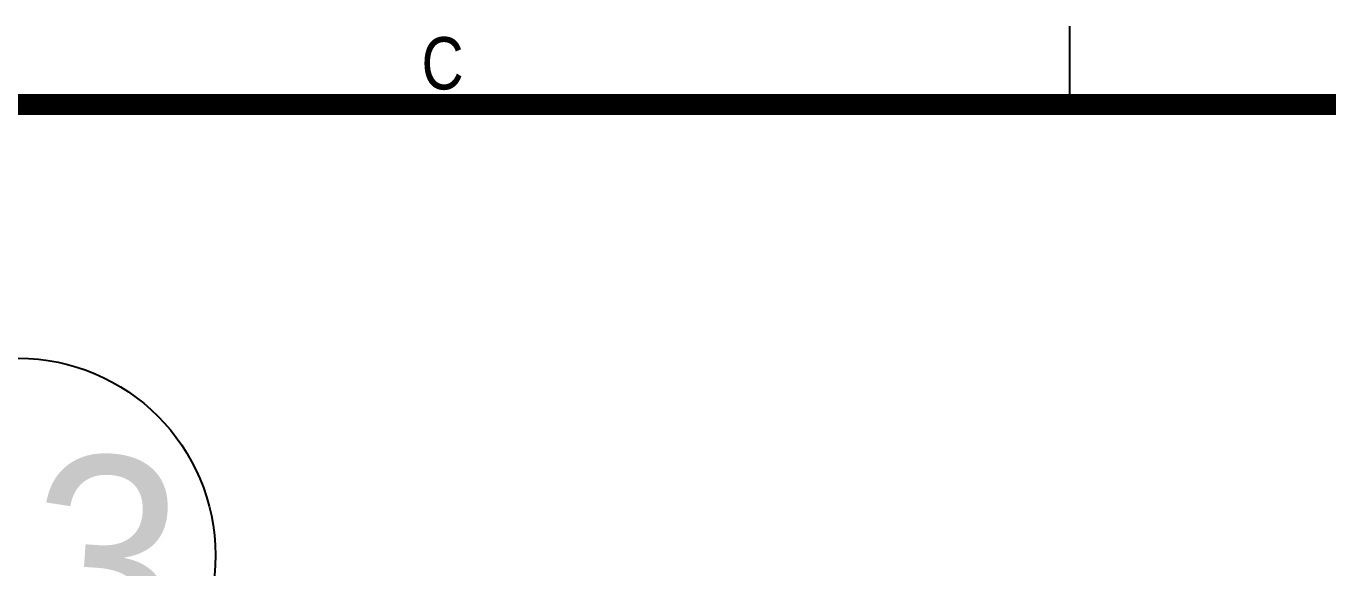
# Model space of a CAD drawing. Extents: x -425 to 6552, y -3049 to 3105.
# Drawn here: x -137 to -87.3, y -1571.09 to -1550.39 of the extents above; entities that cross this region are included whole.
import ezdxf

# ---------------------------------------------------------------- set-up
doc = ezdxf.new("R2010")
doc.units = 0
doc.layers.get('0').update_dxf_attribs({"linetype": 'CONTINUOUS'})
doc.layers.add('DIM', color=1, linetype='CONTINUOUS')
doc.styles.get("Standard").update_dxf_attribs({"font": 'gulim.ttc', "width": 0.8, "height": 2})
doc.styles.add('TEXTSTYLE_3', font='GOTHIC.TTF')

msp = doc.modelspace()

# ---------------------------------------------------------------- linework, layer by layer
msp.add_line((-97.155, -1553.387), (-97.155, -1550.387))
at = {"const_width": 0.8}
msp.add_lwpolyline([(302.845, -1553.387), (-247.155, -1553.387), (-247.155, -1933.387), (302.845, -1933.387)], close=True, dxfattribs=at)
at = {"layer": 'DIM', "color": 1, "linetype": 'CONTINUOUS'}
msp.add_circle((-137.298, -1570.604), 7.524, dxfattribs=at)

# ---------------------------------------------------------------- texts
at = {"width": 0.85}
msp.add_text('C', height=2, dxfattribs=at).set_placement((-121.906, -1552.81))
at = {"layer": 'DIM', "color": 1, "linetype": 'CONTINUOUS', "insert": (-142.422, -1566.232), "char_height": 7.8261, "width": 15.73945, "attachment_point": 1, "rotation": 356.0357, "style": 'TEXTSTYLE_3'}
msp.add_mtext('33', dxfattribs=at)

doc.saveas('drawing.dxf')
